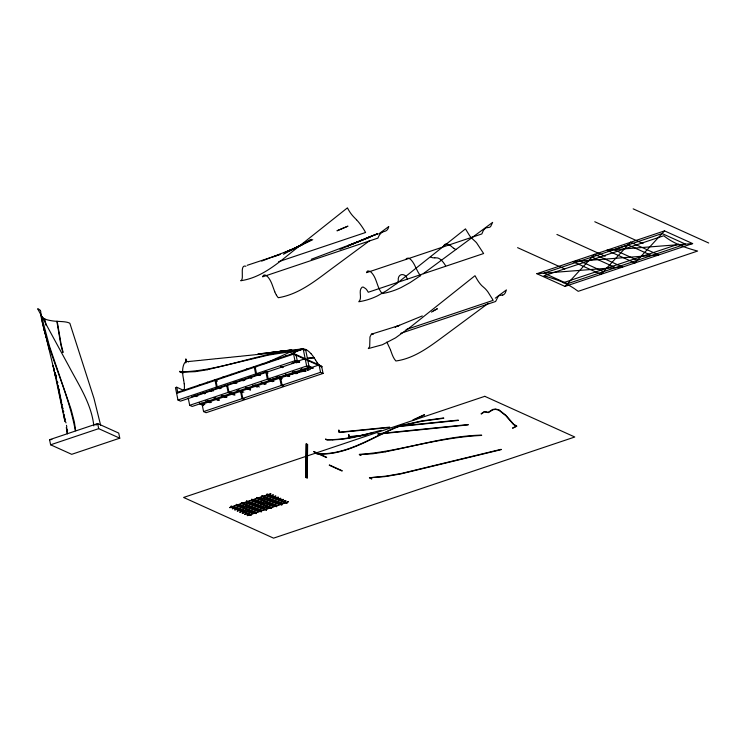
<?xml version="1.0" encoding="UTF-8"?>
<svg xmlns="http://www.w3.org/2000/svg" width="746" height="746" viewBox="0 0 746 746"><rect width="100%" height="100%" fill="white"/><g stroke="black" fill="none" stroke-linecap="round" stroke-linejoin="round"><path stroke-width="1.12" d="M185.801 359.255L185.801 359.908M186.127 359.246L186.127 359.908M338.703 430.162L338.787 432.242L339.505 432.493L389.682 427.467M339.029 430.162L339.467 432.167L389.626 427.141M348.587 434.629L349.119 436.96L365.876 435.319M348.914 434.629L349.156 436.643L365.829 435.002M185.614 362.752L185.651 359.264M185.941 362.752L185.978 359.264M305.692 477.571L306.084 443.814M306.019 477.571L306.41 443.814M306.904 478.065L307.296 444.308M307.231 478.065L307.622 444.308M501.181 449.642L400.36 474.008L384.777 476.629L369.736 477.766L371.788 478.69M75.644 430.629L74.376 422.115L71.122 409.517L49.441 346.107L40.899 313.926M405.591 259.543C409.153 254.656 414.011 263.618 415.363 266.704M498.095 296.582L495.633 301.477L400.807 333.313M564.992 286.417L594.562 254.339L622.668 267.049L536.878 273.707L564.992 286.417L692.652 243.578L664.537 230.878L536.878 273.707M664.537 230.878L634.967 262.946L606.862 250.246L692.652 243.578M207.425 369.662L268.392 355.096L297.831 350.536M95.964 425.164L97.651 423.56L118.726 433.09L119.761 438.182L71.7 454.323L50.616 444.793L49.581 439.702L97.651 423.56L98.686 428.652L119.761 438.182M359.656 454.612L360.831 454.473M359.339 454.389C400.602 451.787 440.056 436.112 481.608 435.114M399.903 281.018L465.467 228.882L469.542 235.568A23.713 8.663 71.4 0 0 471.463 237.946L475.118 241.34A24.32 8.877 71.4 0 1 476.582 242.832L483.622 253.528L368.272 292.255L367.638 291.173A11.591 4.234 71.4 0 0 365.754 288.711L363.451 287.191A13.792 5.035 71.4 0 0 362.024 287.257C357.866 290.893 362.808 298.13 358.761 301.757A73.061 66.599 -78.8 0 0 377.69 295.761L386.484 290.726L396.583 283.573M481.123 413.732L484.434 411.512L488.182 412.333L492.77 409.451L495.53 409.041L498.897 409.824L505.975 415.382L513.77 424.353L516.838 426.134L512.744 428.241M481.31 414.002L484.48 411.829L488.285 412.641L492.873 409.768L495.512 409.368L498.738 410.104L505.779 415.643L513.584 424.623L516.596 426.115L512.614 427.943M369.951 240.445L335.001 266.285C317.591 278.929 300.284 294.148 278.305 297.71A11.367 4.15 71.4 0 1 276.44 295.183M378.679 233.992L388.759 226.532A23.527 8.588 71.4 0 1 388.069 228.537A23.797 8.691 71.4 0 1 387.109 229.964A29.159 10.649 71.4 0 1 385.896 230.878A44.751 16.347 71.4 0 1 385.234 231.167L383.192 231.838A48.248 17.624 71.4 0 0 381.905 232.482M488.089 303.454L445.679 334.87C430.573 345.93 414.879 358.416 395.865 360.989C393.105 357.931 391.939 353.874 390.559 350.088M495.288 298.139L495.941 297.654M496.594 297.169L506.413 289.924L505.462 292.469A25.802 9.428 71.4 0 1 502.618 295.118M423.262 273.67L492.63 222.383L490.728 226.374A23.713 8.663 71.4 0 1 489.488 227.316L486.606 227.754A24.32 8.877 71.4 0 0 485.515 228.099L483.427 230.272L481.841 233.946L366.491 272.682L366.762 272.001A11.591 4.234 71.4 0 1 367.927 270.919L370.007 271.376A13.792 5.035 71.4 0 1 371.76 272.887C377.075 278.78 376.935 287.639 382.176 293.57A73.061 61.265 -55.8 0 0 401.059 287.555L410.058 282.613L420.781 275.451M431.458 312.098L437.398 308.741L433.295 310.802M299.155 246.087L311.343 239.373L283.461 254.246M289.047 251.225L312.751 239.69M301.412 244.93L284.291 252.819L290.595 249.919L261.706 261.1M264.588 363.74L265.222 363.451M266.481 362.873L289.821 352.159A23.527 9.884 84.2 0 0 291.509 352.858A23.797 9.996 84.2 0 0 293.15 352.905A29.159 12.253 84.2 0 0 294.763 352.345A44.751 18.799 84.2 0 0 295.537 351.907L297.803 350.378A48.248 20.273 84.2 0 1 299.342 349.557A46.373 19.48 84.2 0 1 300.955 349.1A52.211 21.932 84.2 0 1 302.596 348.932M412.995 419.867L424.371 414.655M413.125 420.166L424.493 414.953M402.523 424.66C375.173 434.881 349.352 454.724 318.831 453.764M402.654 424.959C375.266 435.207 349.408 455.051 318.859 454.081M290.595 249.919L290.017 250.18L302.083 244.986M422.292 315.931L395.156 327.028L399.623 325.359L371.359 334.189L369.96 336.968L369.69 346.564L368.291 348.587L382.39 344.745L395.566 337.854L410.384 327.112L474.997 275.712L477.291 279.731A25.802 9.428 71.4 0 0 481.888 285.746L484.769 288.282A26.446 9.661 71.4 0 1 487.987 292.022L492.491 299.165M340.017 249.369L377.234 233.946M348.186 245.798L358.947 241.238L347.599 245.891L369.68 237.312M371.051 236.314L359.796 240.874L370.762 236.473M366.034 238.319L371.648 236.044M358.416 241.564L311.231 259.3M273.707 256.755L280.244 254.339L247.15 265.324M278.659 261.687L365.596 232.491A44.471 16.244 71.4 0 0 363.834 229.507A45.329 16.552 71.4 0 0 362.043 226.765A52.211 19.07 71.4 0 0 360.206 224.192A46.373 16.934 71.4 0 0 358.36 221.842A48.248 17.624 71.4 0 0 356.523 219.79M183.992 390.512L176.709 387.221L175.459 387.64L177.977 400.005L180.476 401.143L218.932 388.228M294.138 352.215L303.24 349.165L305.748 350.294L309.18 367.153L270.723 380.068M176.485 392.676L214.932 379.761L217.011 380.702M255.822 367.349L254.153 366.594L215.706 379.509L217.198 386.838L219.697 387.976L258.153 375.061L255.645 373.933L217.198 386.838M323.065 373.438L320.556 372.301L319.064 364.971L280.617 377.877L282.109 385.216L284.618 386.344L323.065 373.438L321.573 366.1L293.467 353.399L255.011 366.305L256.503 373.643L259.944 375.313M176.634 393.375L183.889 390.941L183.74 390.242M215.855 380.208L223.11 377.774L222.961 377.066M254.293 367.302L247.047 369.736L246.898 369.028M255.169 367.004L262.424 364.57L262.275 363.871M177.977 400.005L216.424 387.099L219.818 388.722M256.503 373.643L294.959 360.728L297.467 361.857L295.975 354.527M191.489 396.863L225.544 385.43M291.994 363.115L305.179 358.695M259.011 374.772L297.467 361.857M50.616 444.793L98.686 428.652M406.141 329.573L493.153 300.358L492.677 299.5M188.197 397.972L189.689 405.302L228.136 392.396L233.358 394.839M267.357 379.229L265.865 371.89L227.418 384.805L228.91 392.135L267.357 379.229L272.579 381.663M266.732 371.601L268.224 378.94L306.671 366.025L309.18 367.153M230.645 393.524L192.188 406.439L189.689 405.302M678.776 244.073L563.286 282.743M203.574 411.587L242.03 398.672L244.529 399.809L206.083 412.715L203.574 411.587L202.082 404.248L240.538 391.342L242.03 398.672M242.795 398.411L281.251 385.505L283.75 386.633L245.303 399.548L242.795 398.411L241.303 391.081L279.759 378.166L281.251 385.505M282.109 385.216L320.556 372.301M229.749 507.457L270.742 493.693M229.852 507.765L270.854 494.001M232.248 508.585L273.241 494.822M232.351 508.893L273.344 495.13M234.748 509.714L275.74 495.95M234.85 510.022L275.843 496.258M237.237 510.842L278.239 497.078M237.349 511.15L278.342 497.386M239.736 511.97L280.729 498.207M239.848 512.288L280.841 498.514M242.236 513.108L283.228 499.335M242.347 513.416L283.34 499.652M244.735 514.236L285.727 500.473M244.847 514.544L285.839 500.78M247.234 515.365L288.226 501.601M247.336 515.673L288.329 501.909M371.722 334.022L373.42 334.18M372.944 432.699L353.39 437.473L341.127 439.413M381.15 430.265C363.451 434.927 345.557 440.019 327.084 439.655L325.685 439.021M307.156 370.212L310.336 369.438M269.315 379.658L270.957 379.257M272.607 378.856L273.437 378.651M275.078 378.25L276.729 377.84M277.559 377.644L303.109 371.377M303.939 371.172L305.58 370.771M307.231 370.37L308.051 370.165M321.218 366.939L322.058 366.734A23.527 9.884 84.2 0 1 320.37 365.904A23.797 9.996 84.2 0 1 318.728 364.468A29.159 12.253 84.2 0 1 317.115 362.453M501.107 449.325L401.768 473.374L386.447 476.088L369.419 477.757L371.685 478.997M397.721 426.264L422.003 420.884L443.665 417.965M397.805 426.581L422.05 421.21L443.73 418.282M502.608 295.071L500.296 295.304A26.446 9.661 71.4 0 0 498.104 296.591M385.225 451.852C417.163 445.325 448.933 436.895 481.655 435.431M359.563 454.65L372.832 453.755L385.206 451.862M207.491 369.718L195.21 371.667L182.63 372.142M297.766 350.219C258.536 352.83 221.888 370.575 182.611 371.816M257.715 354.08L281.139 351.235M279.657 351.413L291.751 349.939L268.756 352.783L301.776 348.979M258.433 353.977L270.211 352.644M268.868 352.914L271.488 352.644M268.924 353.231L271.535 352.961M280.505 351.702L284.049 351.329M377.905 433.762L468.124 424.567M377.952 434.088L468.171 424.884M287.359 350.984L289.187 350.797M187.945 361.596L192.552 361.129M193.317 361.055L200.236 360.346M201.01 360.271L207.92 359.563M208.684 359.488L215.51 358.789M216.256 358.714L222.97 358.033M223.707 357.959L230.355 357.278M231.092 357.203L239.96 356.299M240.697 356.224L246.628 355.618M247.374 355.544L254.787 354.788M255.524 354.714L259.962 354.257M260.699 354.182L262.182 354.033M262.918 353.958L267.338 353.511M270.276 353.212L272.476 352.989M274.668 352.765L276.132 352.616M277.587 352.466L278.314 352.392M284.832 351.73L285.55 351.655M296.209 350.564L300.386 350.144M303.855 349.79L305.944 349.576A44.471 18.687 84.2 0 1 307.632 350.601A45.329 19.042 84.2 0 1 309.282 351.944A52.211 21.932 84.2 0 1 310.923 353.604M400.91 425.994L458.258 420.11M395.539 426.871L458.305 420.427M49.581 439.702L51.884 439.478M307.296 358.155L314.066 357.576M307.333 358.472L314.103 357.894M434.862 257.836L436.624 257.874A20.627 7.908 71.7 0 1 445.642 265.828M434.787 257.846L433.016 257.79A20.636 7.954 70.1 0 1 430.47 256.82M317.582 454.127L316.966 454.155M332.707 439.823L327.065 439.991L325.526 439.301M332.753 439.851L341.053 439.366M547.368 276.887C557.048 279.545 566.652 283.34 574.97 289.01M546.893 276.757L543.918 275.815L663.772 235.755C673.358 243.513 685.714 247.924 697.603 251.048L578.215 291.322L575.483 289.42M359.358 454.603L360.84 455.265M633.168 208.852L708.7 243.01M594.776 221.749L643.033 243.56M651.528 255.514L628.104 244.921L544.03 273.157L567.454 283.741L685.499 244.138L662.075 233.545L614.014 249.686L637.438 260.279M556.917 234.458L605.183 256.279M592.091 257.016L615.515 267.609M580.043 261.063L603.467 271.656M517.593 247.663L564.806 269.008M321.722 366.808L293.607 354.098L286.361 356.532L286.212 355.833M296.628 360.532L299.743 361.95M308.079 365.717L313.283 368.067M296.134 360.7L299.249 362.118M308.62 366.351L312.788 368.235M296.768 361.241L298.848 362.183M308.219 366.417L312.378 368.3M296.274 361.409L298.353 362.351M307.725 366.584L311.884 368.468M295.071 362.09L296.74 362.845M301.365 368.785L305.534 370.669M301.794 369.466L305.963 371.34M301.515 369.494L304.638 370.902M300.899 369.699L304.023 371.107M294.549 371.9L297.673 373.308M281.158 366.482L283.238 367.424M292.609 371.657L297.001 373.532M280.487 366.706L282.566 367.647M292.973 372.357L296.097 373.765M285.578 374.091L289.746 375.965M286.222 374.697L289.345 376.105M285.727 374.79L288.851 376.208M285.326 374.93L288.45 376.338M278.967 377.131L282.286 378.632M265.576 371.713L267.655 372.655M277.027 376.889L281.195 378.772M265.604 371.769L267.683 372.711M277.055 376.954L281.428 378.921M264.709 372.002L267.833 373.42M277.204 377.653L281.363 379.537M258.349 374.203L260.438 375.145M269.8 379.388L273.969 381.271M268.224 378.94L273.474 381.43M257.454 374.445L259.533 375.387M269.949 380.087L273.073 381.504M263.096 382.456L266.219 383.873M261.445 382.194L264.569 383.603M249.705 377.047L251.794 377.989M261.156 382.222L265.324 384.106M249.099 377.252L251.178 378.194M261.585 382.894L264.709 384.311M242.739 379.453L244.819 380.395M255.235 385.095L259.394 386.978M254.563 385.318L257.687 386.736M254.339 385.328L257.454 386.745M241.172 379.91L243.252 380.852M252.624 385.085L256.792 386.969M234.822 382.111L236.902 383.052M247.308 387.761L250.432 389.17M245.863 387.426L250.031 389.3M233.918 382.344L236.006 383.285M245.369 387.519L250.572 389.878M233.517 382.484L235.596 383.416M246.012 388.125L250.171 390.009M238.617 389.86L243.821 392.209M238.757 390.559L242.208 392.098M217.161 381.411L215.072 380.469L207.826 382.903L207.677 382.204M225.488 385.178L227.567 386.12M236.939 390.354L242.142 392.704M219.128 387.379L221.217 388.321M230.579 392.555L234.748 394.438M228.91 392.135L231.409 393.273L269.865 380.357L269.437 378.259M230.085 392.722L234.253 394.606M218.233 387.612L220.312 388.554M229.684 392.788L234.887 395.138M179.786 371.275L181.203 371.918M179.972 371.499L182.919 372.832M179.627 371.555L181.054 372.198M179.833 371.797L182.77 373.131M360.999 454.985L359.675 454.407M211.388 389.981L213.468 390.923M223.875 395.622L226.998 397.04M223.268 395.828L226.383 397.245M222.979 395.865L226.103 397.273M209.878 390.419L211.957 391.361M221.329 395.594L225.488 397.478M203.518 392.62L205.598 393.562M214.969 397.795L219.137 399.679M214.298 398.019L218.466 399.903M202.623 392.853L204.702 393.795M214.074 398.028L219.277 400.388M214.447 398.728L217.571 400.136M195.592 395.277L197.681 396.219M208.087 400.928L211.211 402.336M207.686 401.059L210.81 402.476M207.192 401.161L210.316 402.57M194.296 395.65L196.375 396.592M205.747 400.826L209.915 402.709M313.898 451.517L326.655 457.289M313.758 451.815L326.515 457.578M201.672 403.082L204.796 404.491M199.387 403.026L203.555 404.91M199.536 403.735L203.705 405.619M329.406 464.954L342.162 470.726M329.256 465.252L342.013 471.015M267.059 493.992L287.042 503.028M266.919 494.29L286.893 503.326M261.939 495.717L281.913 504.753M261.79 496.015L281.774 505.042M256.81 497.442L276.785 506.469M256.671 497.731L276.645 506.767M251.682 499.158L271.665 508.194M251.542 499.456L271.525 508.483M246.562 500.883L266.536 509.91M246.422 501.172L266.397 510.208M241.434 502.599L261.417 511.635M241.294 502.897L261.268 511.924M236.314 504.324L256.288 513.351M236.165 504.613L256.148 513.649M231.185 506.04L251.16 515.076M231.046 506.338L251.02 515.365M451.405 246.394L453.708 248.371M449.801 245.052L451.321 246.32M356.513 219.781L353.763 216.946A44.751 16.347 71.4 0 1 352.839 215.939A29.159 10.649 71.4 0 1 350.993 213.664A23.797 8.691 71.4 0 1 349.203 210.997A23.527 8.588 71.4 0 1 347.44 207.854L297.356 247.663C280.216 261.025 263.189 277.447 240.734 280.729A11.367 4.15 71.4 0 0 241.853 279.545A11.777 4.299 71.4 0 0 242.329 277.158L242.273 270.873A14.127 5.157 71.4 0 1 242.599 268.206A11.917 4.355 71.4 0 1 243.485 266.546A13.008 4.746 71.4 0 1 244.865 266.07A13.605 4.97 71.4 0 1 245.891 266.331M386.848 342.06L390.41 349.678M315.586 360.122L316.341 361.316A44.751 18.799 84.2 0 0 317.115 362.453M315.586 360.122L314.085 357.735A48.248 20.273 84.2 0 0 312.537 355.525A46.373 19.48 84.2 0 0 310.933 353.613M407.372 279.125C405.33 272.439 397.394 273.26 398.28 280.599A16.617 6.08 71.4 0 1 396.639 283.713M415.69 267.366L417.163 270.35A16.617 6.061 71.5 0 0 420.53 275.74M274.77 291.789L272.038 284.319A14.127 5.157 71.4 0 0 270.453 280.804A11.917 4.355 71.4 0 0 268.644 277.913A13.008 4.746 71.4 0 0 266.77 275.973A13.605 4.97 71.4 0 0 265.026 275.041A12.02 4.392 71.4 0 0 263.599 275.302A12.281 4.485 71.4 0 0 262.62 276.831L377.97 238.086A44.471 16.244 71.4 0 1 378.754 236.258A45.329 16.552 71.4 0 1 379.677 234.738A52.211 19.07 71.4 0 1 380.74 233.47A46.373 16.934 71.4 0 1 381.905 232.482M49.907 351.534L43.557 327.158M46.588 338.908L43.482 326.897L44.974 332.865M46.765 339.878L55.754 377.243L53.115 365.568L64.846 421.126M63.102 352.289L61.097 344.279L57.181 321.293M62.785 352.373L60.771 344.344L56.864 321.349M40.582 314.001C48.005 354.108 68.138 390.634 75.327 430.675M42.074 320.743L43.482 326.907M303.24 349.165L306.671 366.025M293.467 353.399L294.959 360.728M285.718 356.001L285.858 356.7L278.612 359.134L278.463 358.434M277.857 358.639L277.997 359.339L270.742 361.773L270.602 361.073M269.931 361.297L270.071 362.006L262.825 364.44L262.676 363.731M254.153 366.594L255.645 373.933M246.404 369.195L246.553 369.904L239.298 372.338L239.158 371.629M238.543 371.834L238.683 372.543L231.428 374.977L231.288 374.268M230.617 374.501L230.766 375.201L223.511 377.635L223.362 376.935M226.644 385.057L228.136 392.396M214.932 379.761L216.424 387.099M207.183 382.362L207.332 383.071L200.077 385.505L199.937 384.805M199.322 385.011L199.462 385.71L192.207 388.144L192.067 387.444M191.396 387.668L191.545 388.377L184.29 390.811L184.141 390.102M176.709 387.221L177.734 392.256M43.389 318.16A44.471 13.297 -11.5 0 0 44.835 318.999L46.149 325.48M57.638 381.971L57.796 382.745M58.421 385.813L58.58 386.577M59.046 388.88L59.363 390.419M61.377 400.35L61.536 401.115M62.16 404.173L62.319 404.947M62.944 408.025L63.102 408.799M63.569 411.121L63.727 411.895M64.203 414.235L64.52 415.802M65.005 418.161L65.322 419.746M65.807 422.124L65.974 422.917M66.459 425.304L66.786 426.899M67.429 430.078L67.588 430.88M55.978 374.977L56.416 377.14M55.213 372.879L63.177 412.202M59.009 389.878L61.638 402.896M66.599 427.533L67.485 431.943M63.988 416.212L65.088 421.686M66.282 427.598L67.392 433.118M66.739 430.666L67.364 433.855M100.635 425.229L93.968 398.373L69.863 323.298A23.527 7.031 -11.5 0 0 68.119 322.552A23.797 7.115 -11.5 0 0 65.853 322.02A29.159 8.719 -11.5 0 0 63.074 321.685A44.751 13.381 -11.5 0 0 61.592 321.573L57.022 321.321A48.248 14.426 -11.5 0 1 54.104 321.088A46.373 13.866 -11.5 0 1 51.427 320.715A52.211 15.61 -11.5 0 1 48.956 320.248A45.329 13.559 -11.5 0 1 46.774 319.689A44.471 13.297 -11.5 0 1 44.835 318.999M183.609 379.817L182.947 375.937A14.127 5.94 84.2 0 1 182.621 371.974A11.917 5.008 84.2 0 1 182.835 368.216A13.008 5.464 84.2 0 1 183.591 365.064A13.605 5.716 84.2 0 1 184.756 362.715A12.02 5.045 84.2 0 1 186.23 361.502A12.281 5.157 84.2 0 1 188.44 361.875M183.609 379.817L184.225 383.733M93.828 425.891C91.506 403.959 78.824 385.113 68.819 366.081L37.626 308.723A23.527 7.031 -11.5 0 1 39.258 309.506A23.797 7.115 -11.5 0 1 40.275 310.457M40.741 313.963L40.778 312.164A44.751 13.381 -11.5 0 0 40.732 311.576A29.159 8.719 -11.5 0 0 40.293 310.467M305.944 349.576A44.471 18.687 84.2 0 0 304.256 349.081A45.329 19.042 84.2 0 0 302.615 348.932M184.225 383.789A11.777 4.942 84.2 0 1 184.411 387.64A11.367 4.774 84.2 0 1 184.122 390.419M40.741 313.963A48.248 14.426 -11.5 0 0 40.909 315.12A46.373 13.866 -11.5 0 0 41.45 316.201A52.211 15.61 -11.5 0 0 42.261 317.227A45.329 13.559 -11.5 0 0 43.371 318.15M276.412 295.146A11.777 4.299 71.4 0 1 274.798 291.835M443.497 246.32A20.627 7.199 69.9 0 1 449.866 245.518M455.974 249.453A20.636 6.873 70.7 0 1 453.689 248.231M630.566 242.254L600.996 274.323L572.891 261.613L658.681 254.955L630.566 242.254M342.535 228.435L336.978 230.794L347.953 226.159L342.535 228.435M377.551 233.815L371.965 235.941L377.551 233.815M484.797 396.322L183.591 497.461L273.577 538.146L574.784 437.007L484.797 396.322"/></g></svg>
